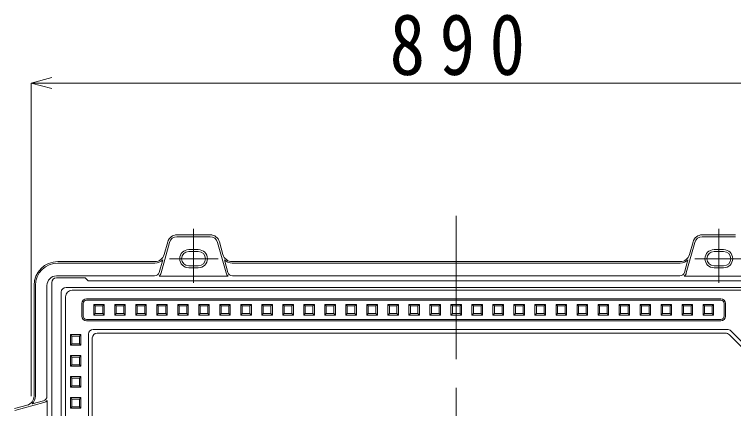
# Model space of a CAD drawing. Units: millimetres at full size, sheet at 1:30; details may follow other scales. Extents: x -5968 to 5968, y -4228 to 4228.
# Drawn here: x 4229 to 4982, y 2112 to 2525 of the extents above; entities that cross this region are included whole.
import ezdxf

# ---------------------------------------------------------------- set-up
doc = ezdxf.new("R2010")
doc.units = ezdxf.units.MM
doc.header["$LTSCALE"] = 30
doc.linetypes.add('CHAIN1', pattern=[8, 5, -1, 1, -1])
doc.linetypes.add('CHAIN2', pattern=[12, 9, -1, 1, -1])
doc.layers.add('0-6_寸法', color=4, linetype='Continuous', lineweight=9)
doc.layers.add('0-A_蓋', color=4, linetype='Continuous', lineweight=9)
doc.styles.add('ＭＳ ゴシック', font='')
doc.styles.get('ＭＳ ゴシック').set_extended_font_data('MS Gothic')

msp = doc.modelspace()

# ---------------------------------------------------------------- linework, layer by layer
at = {"layer": '0-6_寸法'}
for q in [(4268.25, 2459.19), (5136.51, 2453.37), (4268.25, 2447.55), (4246.51, 2125.59)]:
    msp.add_line((4246.51, 2453.37), q, dxfattribs=at)
at = {"layer": '0-A_蓋', "color": 7, "linetype": 'CHAIN1'}
msp.add_line((4691.51, 2314.17), (4691.51, 1319.57), dxfattribs=at)
at = {"layer": '0-A_蓋', "color": 7, "linetype": 'CHAIN2'}
for p, q in [((4416.51, 2244.22), (4416.51, 2300.78)), ((4966.51, 2244.22), (4966.51, 2300.78)), ((4442.2, 2269.38), (4391.38, 2269.38)), ((4941.23, 2269.38), (4991.03, 2269.38))]:
    msp.add_line(p, q, dxfattribs=at)
at = {"layer": '0-A_蓋', "color": 3}
for p, q in [((4399.1, 2294.38), (4433.92, 2294.38)), ((4433.92, 2292.38), (4399.1, 2292.38)), ((4949.11, 2294.38), (4983.92, 2294.38)), ((4949.11, 2292.38), (4983.92, 2292.38)), ((4391.4, 2286.53), (4382.46, 2254.5)), ((4389.47, 2287.07), (4385.74, 2273.69)), ((4441.63, 2286.53), (4450.57, 2254.5)), ((4443.55, 2287.07), (4447.29, 2273.69)), ((4941.4, 2286.53), (4932.46, 2254.5)), ((4939.47, 2287.07), (4935.74, 2273.69)), ((4421.51, 2278.88), (4411.51, 2278.88)), ((4421.51, 2276.88), (4411.51, 2276.88)), ((4961.51, 2278.88), (4971.51, 2278.88)), ((4961.51, 2276.88), (4971.51, 2276.88)), ((4380.53, 2255.04), (4384.21, 2268.22)), ((4452.49, 2255.04), (4448.81, 2268.22)), ((4930.53, 2255.04), (4934.21, 2268.22)), ((4274.51, 2266.38), (4376.11, 2266.38)), ((4274.51, 2264.88), (4376.11, 2264.88)), ((4421.51, 2261.88), (4411.51, 2261.88)), ((4421.51, 2259.88), (4411.51, 2259.88)), ((4926.11, 2266.38), (4456.92, 2266.38)), ((4926.11, 2264.88), (4456.92, 2264.88)), ((4961.51, 2261.88), (4971.51, 2261.88)), ((4961.51, 2259.88), (4971.51, 2259.88)), ((4268.01, 1376.38), (4268.01, 2244.38)), ((4273.01, 2251.38), (4375.72, 2251.38)), ((4273.01, 2249.38), (4303.01, 2249.38)), ((4303.01, 2249.38), (4306.01, 2246.38)), ((5107.01, 2246.38), (4306.01, 2246.38)), ((4452.68, 2251.13), (4380.35, 2251.13)), ((4925.72, 2251.38), (4457.31, 2251.38)), ((4930.35, 2251.13), (5002.68, 2251.13)), ((4249.51, 2241.38), (4249.51, 2125.59)), ((4251.01, 2241.38), (4251.01, 2125.59)), ((4263.01, 2241.38), (4263.01, 2125.4)), ((4283.01, 2239.38), (5100.01, 2239.38)), ((4278.01, 2234.38), (4278.01, 1386.38)), ((4229.43, 2110.45), (4259.84, 2118.64)), ((4259.32, 2120.58), (4247.6, 2117.42)), ((4263.26, 2120.77), (4263.26, 2049.99)), ((4228.91, 2112.38), (4242.12, 2115.94))]:
    msp.add_line(p, q, dxfattribs=at)
at = {"layer": '0-A_蓋', "color": 7}
for p, q in [((4282.51, 2229.38), (4282.51, 1391.38)), ((4289.51, 2236.38), (5096.51, 2236.38)), ((4299.51, 2209.38), (4299.51, 2222.38)), ((4301.01, 2209.38), (4301.01, 2222.38)), ((4968.51, 2227.38), (4304.51, 2227.38)), ((4968.51, 2225.88), (4304.51, 2225.88)), ((4972.01, 2222.38), (4972.01, 2209.38)), ((4973.51, 2222.38), (4973.51, 2209.38)), ((4968.51, 2205.88), (4304.51, 2205.88)), ((4968.51, 2204.38), (4304.51, 2204.38)), ((4311.51, 2195.38), (4975.02, 2195.38)), ((5074.76, 2098.13), (4979.26, 2193.62)), ((4306.51, 2190.38), (4306.51, 1430.38)), ((4310.51, 2186.38), (4310.51, 1434.38)), ((4315.51, 2191.38), (4973.36, 2191.38)), ((5070.76, 2096.47), (4977.6, 2189.62))]:
    msp.add_line(p, q, dxfattribs=at)
at = {"layer": '0-A_蓋'}
for p, q in [((4313.51, 2219.88), (4312.01, 2221.38)), ((4312.01, 2221.38), (4312.01, 2210.38)), ((4312.01, 2221.38), (4323.01, 2221.38)), ((4313.51, 2219.88), (4313.51, 2211.88)), ((4313.51, 2219.88), (4321.51, 2219.88)), ((4321.51, 2219.88), (4323.01, 2221.38)), ((4321.51, 2219.88), (4321.51, 2211.88)), ((4323.01, 2221.38), (4323.01, 2210.38)), ((4335.51, 2219.88), (4334.01, 2221.38)), ((4334.01, 2221.38), (4334.01, 2210.38)), ((4334.01, 2221.38), (4345.01, 2221.38)), ((4335.51, 2219.88), (4335.51, 2211.88)), ((4335.51, 2219.88), (4343.51, 2219.88)), ((4343.51, 2219.88), (4345.01, 2221.38)), ((4343.51, 2219.88), (4343.51, 2211.88)), ((4345.01, 2221.38), (4345.01, 2210.38)), ((4357.51, 2219.88), (4356.01, 2221.38)), ((4356.01, 2221.38), (4356.01, 2210.38)), ((4356.01, 2221.38), (4367.01, 2221.38)), ((4357.51, 2219.88), (4357.51, 2211.88)), ((4357.51, 2219.88), (4365.51, 2219.88)), ((4365.51, 2219.88), (4367.01, 2221.38)), ((4365.51, 2219.88), (4365.51, 2211.88)), ((4367.01, 2221.38), (4367.01, 2210.38)), ((4379.51, 2219.88), (4378.01, 2221.38)), ((4378.01, 2221.38), (4378.01, 2210.38)), ((4378.01, 2221.38), (4389.01, 2221.38)), ((4379.51, 2219.88), (4379.51, 2211.88)), ((4379.51, 2219.88), (4387.51, 2219.88)), ((4387.51, 2219.88), (4389.01, 2221.38)), ((4387.51, 2219.88), (4387.51, 2211.88)), ((4389.01, 2221.38), (4389.01, 2210.38)), ((4401.51, 2219.88), (4400.01, 2221.38)), ((4400.01, 2221.38), (4400.01, 2210.38)), ((4400.01, 2221.38), (4411.01, 2221.38)), ((4401.51, 2219.88), (4401.51, 2211.88)), ((4401.51, 2219.88), (4409.51, 2219.88)), ((4409.51, 2219.88), (4411.01, 2221.38)), ((4409.51, 2219.88), (4409.51, 2211.88)), ((4411.01, 2221.38), (4411.01, 2210.38)), ((4423.51, 2219.88), (4422.01, 2221.38)), ((4422.01, 2221.38), (4422.01, 2210.38)), ((4422.01, 2221.38), (4433.01, 2221.38)), ((4423.51, 2219.88), (4423.51, 2211.88)), ((4423.51, 2219.88), (4431.51, 2219.88)), ((4431.51, 2219.88), (4433.01, 2221.38)), ((4431.51, 2219.88), (4431.51, 2211.88)), ((4433.01, 2221.38), (4433.01, 2210.38)), ((4445.51, 2219.88), (4444.01, 2221.38)), ((4444.01, 2221.38), (4444.01, 2210.38)), ((4444.01, 2221.38), (4455.01, 2221.38)), ((4445.51, 2219.88), (4445.51, 2211.88)), ((4445.51, 2219.88), (4453.51, 2219.88)), ((4453.51, 2219.88), (4455.01, 2221.38)), ((4453.51, 2219.88), (4453.51, 2211.88)), ((4455.01, 2221.38), (4455.01, 2210.38)), ((4467.51, 2219.88), (4466.01, 2221.38)), ((4466.01, 2221.38), (4466.01, 2210.38)), ((4466.01, 2221.38), (4477.01, 2221.38)), ((4467.51, 2219.88), (4467.51, 2211.88)), ((4467.51, 2219.88), (4475.51, 2219.88)), ((4475.51, 2219.88), (4477.01, 2221.38)), ((4475.51, 2219.88), (4475.51, 2211.88)), ((4477.01, 2221.38), (4477.01, 2210.38)), ((4489.51, 2219.88), (4488.01, 2221.38)), ((4488.01, 2221.38), (4488.01, 2210.38)), ((4488.01, 2221.38), (4499.01, 2221.38)), ((4489.51, 2219.88), (4489.51, 2211.88)), ((4489.51, 2219.88), (4497.51, 2219.88)), ((4497.51, 2219.88), (4499.01, 2221.38)), ((4497.51, 2219.88), (4497.51, 2211.88)), ((4499.01, 2221.38), (4499.01, 2210.38)), ((4511.51, 2219.88), (4510.01, 2221.38)), ((4510.01, 2221.38), (4510.01, 2210.38)), ((4510.01, 2221.38), (4521.01, 2221.38)), ((4511.51, 2219.88), (4511.51, 2211.88)), ((4511.51, 2219.88), (4519.51, 2219.88)), ((4519.51, 2219.88), (4521.01, 2221.38)), ((4519.51, 2219.88), (4519.51, 2211.88)), ((4521.01, 2221.38), (4521.01, 2210.38)), ((4533.51, 2219.88), (4532.01, 2221.38)), ((4532.01, 2221.38), (4532.01, 2210.38)), ((4532.01, 2221.38), (4543.01, 2221.38)), ((4533.51, 2219.88), (4533.51, 2211.88)), ((4533.51, 2219.88), (4541.51, 2219.88)), ((4541.51, 2219.88), (4543.01, 2221.38)), ((4541.51, 2219.88), (4541.51, 2211.88)), ((4543.01, 2221.38), (4543.01, 2210.38)), ((4555.51, 2219.88), (4554.01, 2221.38)), ((4554.01, 2221.38), (4554.01, 2210.38)), ((4554.01, 2221.38), (4565.01, 2221.38)), ((4555.51, 2219.88), (4555.51, 2211.88)), ((4555.51, 2219.88), (4563.51, 2219.88)), ((4563.51, 2219.88), (4565.01, 2221.38)), ((4563.51, 2219.88), (4563.51, 2211.88)), ((4565.01, 2221.38), (4565.01, 2210.38)), ((4577.51, 2219.88), (4576.01, 2221.38)), ((4576.01, 2221.38), (4576.01, 2210.38)), ((4576.01, 2221.38), (4587.01, 2221.38)), ((4577.51, 2219.88), (4577.51, 2211.88)), ((4577.51, 2219.88), (4585.51, 2219.88)), ((4585.51, 2219.88), (4587.01, 2221.38)), ((4585.51, 2219.88), (4585.51, 2211.88)), ((4587.01, 2221.38), (4587.01, 2210.38)), ((4599.51, 2219.88), (4598.01, 2221.38)), ((4598.01, 2221.38), (4598.01, 2210.38)), ((4598.01, 2221.38), (4609.01, 2221.38)), ((4599.51, 2219.88), (4599.51, 2211.88)), ((4599.51, 2219.88), (4607.51, 2219.88)), ((4607.51, 2219.88), (4609.01, 2221.38)), ((4607.51, 2219.88), (4607.51, 2211.88)), ((4609.01, 2221.38), (4609.01, 2210.38)), ((4621.51, 2219.88), (4620.01, 2221.38)), ((4620.01, 2221.38), (4620.01, 2210.38)), ((4620.01, 2221.38), (4631.01, 2221.38)), ((4621.51, 2219.88), (4621.51, 2211.88)), ((4621.51, 2219.88), (4629.51, 2219.88)), ((4629.51, 2219.88), (4631.01, 2221.38)), ((4629.51, 2219.88), (4629.51, 2211.88)), ((4631.01, 2221.38), (4631.01, 2210.38)), ((4643.51, 2219.88), (4642.01, 2221.38)), ((4642.01, 2221.38), (4642.01, 2210.38)), ((4642.01, 2221.38), (4653.01, 2221.38)), ((4643.51, 2219.88), (4643.51, 2211.88)), ((4643.51, 2219.88), (4651.51, 2219.88)), ((4651.51, 2219.88), (4653.01, 2221.38)), ((4651.51, 2219.88), (4651.51, 2211.88)), ((4653.01, 2221.38), (4653.01, 2210.38)), ((4665.51, 2219.88), (4664.01, 2221.38)), ((4664.01, 2221.38), (4664.01, 2210.38)), ((4664.01, 2221.38), (4675.01, 2221.38)), ((4665.51, 2219.88), (4665.51, 2211.88)), ((4665.51, 2219.88), (4673.51, 2219.88)), ((4673.51, 2219.88), (4675.01, 2221.38)), ((4673.51, 2219.88), (4673.51, 2211.88)), ((4675.01, 2221.38), (4675.01, 2210.38)), ((4687.51, 2219.88), (4686.01, 2221.38)), ((4686.01, 2221.38), (4686.01, 2210.38)), ((4686.01, 2221.38), (4697.01, 2221.38)), ((4687.51, 2219.88), (4687.51, 2211.88)), ((4687.51, 2219.88), (4695.51, 2219.88)), ((4695.51, 2219.88), (4697.01, 2221.38)), ((4695.51, 2219.88), (4695.51, 2211.88)), ((4697.01, 2221.38), (4697.01, 2210.38)), ((4709.51, 2219.88), (4708.01, 2221.38)), ((4708.01, 2221.38), (4708.01, 2210.38)), ((4708.01, 2221.38), (4719.01, 2221.38)), ((4709.51, 2219.88), (4709.51, 2211.88)), ((4709.51, 2219.88), (4717.51, 2219.88)), ((4717.51, 2219.88), (4719.01, 2221.38)), ((4717.51, 2219.88), (4717.51, 2211.88)), ((4719.01, 2221.38), (4719.01, 2210.38)), ((4731.51, 2219.88), (4730.01, 2221.38)), ((4730.01, 2221.38), (4730.01, 2210.38)), ((4730.01, 2221.38), (4741.01, 2221.38)), ((4731.51, 2219.88), (4731.51, 2211.88)), ((4731.51, 2219.88), (4739.51, 2219.88)), ((4739.51, 2219.88), (4741.01, 2221.38)), ((4739.51, 2219.88), (4739.51, 2211.88)), ((4741.01, 2221.38), (4741.01, 2210.38)), ((4753.51, 2219.88), (4752.01, 2221.38)), ((4752.01, 2221.38), (4752.01, 2210.38)), ((4752.01, 2221.38), (4763.01, 2221.38)), ((4753.51, 2219.88), (4753.51, 2211.88)), ((4753.51, 2219.88), (4761.51, 2219.88)), ((4761.51, 2219.88), (4763.01, 2221.38)), ((4761.51, 2219.88), (4761.51, 2211.88)), ((4763.01, 2221.38), (4763.01, 2210.38)), ((4775.51, 2219.88), (4774.01, 2221.38)), ((4774.01, 2221.38), (4774.01, 2210.38)), ((4774.01, 2221.38), (4785.01, 2221.38)), ((4775.51, 2219.88), (4775.51, 2211.88)), ((4775.51, 2219.88), (4783.51, 2219.88)), ((4783.51, 2219.88), (4785.01, 2221.38)), ((4783.51, 2219.88), (4783.51, 2211.88)), ((4785.01, 2221.38), (4785.01, 2210.38)), ((4797.51, 2219.88), (4796.01, 2221.38)), ((4796.01, 2221.38), (4796.01, 2210.38)), ((4796.01, 2221.38), (4807.01, 2221.38)), ((4797.51, 2219.88), (4797.51, 2211.88)), ((4797.51, 2219.88), (4805.51, 2219.88)), ((4805.51, 2219.88), (4807.01, 2221.38)), ((4805.51, 2219.88), (4805.51, 2211.88)), ((4807.01, 2221.38), (4807.01, 2210.38)), ((4819.51, 2219.88), (4818.01, 2221.38)), ((4818.01, 2221.38), (4818.01, 2210.38)), ((4818.01, 2221.38), (4829.01, 2221.38)), ((4819.51, 2219.88), (4819.51, 2211.88)), ((4819.51, 2219.88), (4827.51, 2219.88)), ((4827.51, 2219.88), (4829.01, 2221.38)), ((4827.51, 2219.88), (4827.51, 2211.88)), ((4829.01, 2221.38), (4829.01, 2210.38)), ((4841.51, 2219.88), (4840.01, 2221.38)), ((4840.01, 2221.38), (4840.01, 2210.38)), ((4840.01, 2221.38), (4851.01, 2221.38)), ((4841.51, 2219.88), (4841.51, 2211.88)), ((4841.51, 2219.88), (4849.51, 2219.88)), ((4849.51, 2219.88), (4851.01, 2221.38)), ((4849.51, 2219.88), (4849.51, 2211.88)), ((4851.01, 2221.38), (4851.01, 2210.38)), ((4863.51, 2219.88), (4862.01, 2221.38)), ((4862.01, 2221.38), (4862.01, 2210.38)), ((4862.01, 2221.38), (4873.01, 2221.38)), ((4863.51, 2219.88), (4863.51, 2211.88)), ((4863.51, 2219.88), (4871.51, 2219.88)), ((4871.51, 2219.88), (4873.01, 2221.38)), ((4871.51, 2219.88), (4871.51, 2211.88)), ((4873.01, 2221.38), (4873.01, 2210.38)), ((4885.51, 2219.88), (4884.01, 2221.38)), ((4884.01, 2221.38), (4884.01, 2210.38)), ((4884.01, 2221.38), (4895.01, 2221.38)), ((4885.51, 2219.88), (4885.51, 2211.88)), ((4885.51, 2219.88), (4893.51, 2219.88)), ((4893.51, 2219.88), (4895.01, 2221.38)), ((4893.51, 2219.88), (4893.51, 2211.88)), ((4895.01, 2221.38), (4895.01, 2210.38)), ((4907.51, 2219.88), (4906.01, 2221.38)), ((4906.01, 2221.38), (4906.01, 2210.38)), ((4906.01, 2221.38), (4917.01, 2221.38)), ((4907.51, 2219.88), (4907.51, 2211.88)), ((4907.51, 2219.88), (4915.51, 2219.88)), ((4915.51, 2219.88), (4917.01, 2221.38)), ((4915.51, 2219.88), (4915.51, 2211.88)), ((4917.01, 2221.38), (4917.01, 2210.38)), ((4929.51, 2219.88), (4928.01, 2221.38)), ((4928.01, 2221.38), (4928.01, 2210.38)), ((4928.01, 2221.38), (4939.01, 2221.38)), ((4929.51, 2219.88), (4929.51, 2211.88)), ((4929.51, 2219.88), (4937.51, 2219.88)), ((4937.51, 2219.88), (4939.01, 2221.38)), ((4937.51, 2219.88), (4937.51, 2211.88)), ((4939.01, 2221.38), (4939.01, 2210.38)), ((4951.51, 2219.88), (4950.01, 2221.38)), ((4950.01, 2221.38), (4950.01, 2210.38)), ((4950.01, 2221.38), (4961.01, 2221.38)), ((4951.51, 2219.88), (4951.51, 2211.88)), ((4951.51, 2219.88), (4959.51, 2219.88)), ((4959.51, 2219.88), (4961.01, 2221.38)), ((4959.51, 2219.88), (4959.51, 2211.88)), ((4961.01, 2221.38), (4961.01, 2210.38)), ((4313.51, 2211.88), (4312.01, 2210.38)), ((4312.01, 2210.38), (4323.01, 2210.38)), ((4313.51, 2211.88), (4321.51, 2211.88)), ((4321.51, 2211.88), (4323.01, 2210.38)), ((4335.51, 2211.88), (4334.01, 2210.38)), ((4334.01, 2210.38), (4345.01, 2210.38)), ((4335.51, 2211.88), (4343.51, 2211.88)), ((4343.51, 2211.88), (4345.01, 2210.38)), ((4357.51, 2211.88), (4356.01, 2210.38)), ((4356.01, 2210.38), (4367.01, 2210.38)), ((4357.51, 2211.88), (4365.51, 2211.88)), ((4365.51, 2211.88), (4367.01, 2210.38)), ((4379.51, 2211.88), (4378.01, 2210.38)), ((4378.01, 2210.38), (4389.01, 2210.38)), ((4379.51, 2211.88), (4387.51, 2211.88)), ((4387.51, 2211.88), (4389.01, 2210.38)), ((4401.51, 2211.88), (4400.01, 2210.38)), ((4400.01, 2210.38), (4411.01, 2210.38)), ((4401.51, 2211.88), (4409.51, 2211.88)), ((4409.51, 2211.88), (4411.01, 2210.38)), ((4423.51, 2211.88), (4422.01, 2210.38)), ((4422.01, 2210.38), (4433.01, 2210.38)), ((4423.51, 2211.88), (4431.51, 2211.88)), ((4431.51, 2211.88), (4433.01, 2210.38)), ((4445.51, 2211.88), (4444.01, 2210.38)), ((4444.01, 2210.38), (4455.01, 2210.38)), ((4445.51, 2211.88), (4453.51, 2211.88)), ((4453.51, 2211.88), (4455.01, 2210.38)), ((4467.51, 2211.88), (4466.01, 2210.38)), ((4466.01, 2210.38), (4477.01, 2210.38)), ((4467.51, 2211.88), (4475.51, 2211.88)), ((4475.51, 2211.88), (4477.01, 2210.38)), ((4489.51, 2211.88), (4488.01, 2210.38)), ((4488.01, 2210.38), (4499.01, 2210.38)), ((4489.51, 2211.88), (4497.51, 2211.88)), ((4497.51, 2211.88), (4499.01, 2210.38)), ((4511.51, 2211.88), (4510.01, 2210.38)), ((4510.01, 2210.38), (4521.01, 2210.38)), ((4511.51, 2211.88), (4519.51, 2211.88)), ((4519.51, 2211.88), (4521.01, 2210.38)), ((4533.51, 2211.88), (4532.01, 2210.38)), ((4532.01, 2210.38), (4543.01, 2210.38)), ((4533.51, 2211.88), (4541.51, 2211.88)), ((4541.51, 2211.88), (4543.01, 2210.38)), ((4555.51, 2211.88), (4554.01, 2210.38)), ((4554.01, 2210.38), (4565.01, 2210.38)), ((4555.51, 2211.88), (4563.51, 2211.88)), ((4563.51, 2211.88), (4565.01, 2210.38)), ((4577.51, 2211.88), (4576.01, 2210.38)), ((4576.01, 2210.38), (4587.01, 2210.38)), ((4577.51, 2211.88), (4585.51, 2211.88)), ((4585.51, 2211.88), (4587.01, 2210.38)), ((4599.51, 2211.88), (4598.01, 2210.38)), ((4598.01, 2210.38), (4609.01, 2210.38)), ((4599.51, 2211.88), (4607.51, 2211.88)), ((4607.51, 2211.88), (4609.01, 2210.38)), ((4621.51, 2211.88), (4620.01, 2210.38)), ((4620.01, 2210.38), (4631.01, 2210.38)), ((4621.51, 2211.88), (4629.51, 2211.88)), ((4629.51, 2211.88), (4631.01, 2210.38)), ((4643.51, 2211.88), (4642.01, 2210.38)), ((4642.01, 2210.38), (4653.01, 2210.38)), ((4643.51, 2211.88), (4651.51, 2211.88)), ((4651.51, 2211.88), (4653.01, 2210.38)), ((4665.51, 2211.88), (4664.01, 2210.38)), ((4664.01, 2210.38), (4675.01, 2210.38)), ((4665.51, 2211.88), (4673.51, 2211.88)), ((4673.51, 2211.88), (4675.01, 2210.38)), ((4687.51, 2211.88), (4686.01, 2210.38)), ((4686.01, 2210.38), (4697.01, 2210.38)), ((4687.51, 2211.88), (4695.51, 2211.88)), ((4695.51, 2211.88), (4697.01, 2210.38)), ((4709.51, 2211.88), (4708.01, 2210.38)), ((4708.01, 2210.38), (4719.01, 2210.38)), ((4709.51, 2211.88), (4717.51, 2211.88)), ((4717.51, 2211.88), (4719.01, 2210.38)), ((4731.51, 2211.88), (4730.01, 2210.38)), ((4730.01, 2210.38), (4741.01, 2210.38)), ((4731.51, 2211.88), (4739.51, 2211.88)), ((4739.51, 2211.88), (4741.01, 2210.38)), ((4753.51, 2211.88), (4752.01, 2210.38)), ((4752.01, 2210.38), (4763.01, 2210.38)), ((4753.51, 2211.88), (4761.51, 2211.88)), ((4761.51, 2211.88), (4763.01, 2210.38)), ((4775.51, 2211.88), (4774.01, 2210.38)), ((4774.01, 2210.38), (4785.01, 2210.38)), ((4775.51, 2211.88), (4783.51, 2211.88)), ((4783.51, 2211.88), (4785.01, 2210.38)), ((4797.51, 2211.88), (4796.01, 2210.38)), ((4796.01, 2210.38), (4807.01, 2210.38)), ((4797.51, 2211.88), (4805.51, 2211.88)), ((4805.51, 2211.88), (4807.01, 2210.38)), ((4819.51, 2211.88), (4818.01, 2210.38)), ((4818.01, 2210.38), (4829.01, 2210.38)), ((4819.51, 2211.88), (4827.51, 2211.88)), ((4827.51, 2211.88), (4829.01, 2210.38)), ((4841.51, 2211.88), (4840.01, 2210.38)), ((4840.01, 2210.38), (4851.01, 2210.38)), ((4841.51, 2211.88), (4849.51, 2211.88)), ((4849.51, 2211.88), (4851.01, 2210.38)), ((4863.51, 2211.88), (4862.01, 2210.38)), ((4862.01, 2210.38), (4873.01, 2210.38)), ((4863.51, 2211.88), (4871.51, 2211.88)), ((4871.51, 2211.88), (4873.01, 2210.38)), ((4885.51, 2211.88), (4884.01, 2210.38)), ((4884.01, 2210.38), (4895.01, 2210.38)), ((4885.51, 2211.88), (4893.51, 2211.88)), ((4893.51, 2211.88), (4895.01, 2210.38)), ((4907.51, 2211.88), (4906.01, 2210.38)), ((4906.01, 2210.38), (4917.01, 2210.38)), ((4907.51, 2211.88), (4915.51, 2211.88)), ((4915.51, 2211.88), (4917.01, 2210.38)), ((4929.51, 2211.88), (4928.01, 2210.38)), ((4928.01, 2210.38), (4939.01, 2210.38)), ((4929.51, 2211.88), (4937.51, 2211.88)), ((4937.51, 2211.88), (4939.01, 2210.38)), ((4951.51, 2211.88), (4950.01, 2210.38)), ((4950.01, 2210.38), (4961.01, 2210.38)), ((4951.51, 2211.88), (4959.51, 2211.88)), ((4959.51, 2211.88), (4961.01, 2210.38)), ((4298.51, 2189.88), (4287.51, 2189.88)), ((4289.01, 2188.38), (4287.51, 2189.88)), ((4287.51, 2189.88), (4287.51, 2178.88)), ((4297.01, 2188.38), (4289.01, 2188.38)), ((4289.01, 2188.38), (4289.01, 2180.38)), ((4297.01, 2188.38), (4298.51, 2189.88)), ((4297.01, 2188.38), (4297.01, 2180.38)), ((4298.51, 2189.88), (4298.51, 2178.88)), ((4289.01, 2180.38), (4287.51, 2178.88)), ((4298.51, 2178.88), (4287.51, 2178.88)), ((4297.01, 2180.38), (4289.01, 2180.38)), ((4297.01, 2180.38), (4298.51, 2178.88)), ((4298.51, 2167.88), (4287.51, 2167.88)), ((4289.01, 2166.38), (4287.51, 2167.88)), ((4287.51, 2167.88), (4287.51, 2156.88)), ((4297.01, 2166.38), (4289.01, 2166.38)), ((4289.01, 2166.38), (4289.01, 2158.38)), ((4297.01, 2166.38), (4298.51, 2167.88)), ((4297.01, 2166.38), (4297.01, 2158.38)), ((4298.51, 2167.88), (4298.51, 2156.88)), ((4289.01, 2158.38), (4287.51, 2156.88)), ((4298.51, 2156.88), (4287.51, 2156.88)), ((4297.01, 2158.38), (4289.01, 2158.38)), ((4297.01, 2158.38), (4298.51, 2156.88)), ((4298.51, 2145.88), (4287.51, 2145.88)), ((4289.01, 2144.38), (4287.51, 2145.88)), ((4287.51, 2145.88), (4287.51, 2134.88)), ((4297.01, 2144.38), (4289.01, 2144.38)), ((4289.01, 2144.38), (4289.01, 2136.38)), ((4297.01, 2144.38), (4298.51, 2145.88)), ((4297.01, 2144.38), (4297.01, 2136.38)), ((4298.51, 2145.88), (4298.51, 2134.88)), ((4289.01, 2136.38), (4287.51, 2134.88)), ((4298.51, 2134.88), (4287.51, 2134.88)), ((4297.01, 2136.38), (4289.01, 2136.38)), ((4297.01, 2136.38), (4298.51, 2134.88)), ((4298.51, 2123.88), (4287.51, 2123.88)), ((4289.01, 2122.38), (4287.51, 2123.88)), ((4287.51, 2123.88), (4287.51, 2112.88)), ((4297.01, 2122.38), (4298.51, 2123.88)), ((4298.51, 2123.88), (4298.51, 2112.88)), ((4297.01, 2122.38), (4289.01, 2122.38)), ((4289.01, 2122.38), (4289.01, 2114.38)), ((4297.01, 2122.38), (4297.01, 2114.38)), ((4289.01, 2114.38), (4287.51, 2112.88)), ((4298.51, 2112.88), (4287.51, 2112.88)), ((4297.01, 2114.38), (4289.01, 2114.38)), ((4297.01, 2114.38), (4298.51, 2112.88))]:
    msp.add_line(p, q, dxfattribs=at)
at = {"layer": '0-A_蓋', "color": 3}
for centre, radius, start, end in [((4399.1, 2284.38), 10, 90, 164.40747), ((4399.1, 2284.38), 8, 90, 164.40747), ((4433.92, 2284.38), 10, 15.5932, 90), ((4433.92, 2284.38), 8, 15.5932, 90), ((4949.11, 2284.38), 10, 90, 164.40611), ((4949.11, 2284.38), 8, 90, 164.40611), ((4411.51, 2269.38), 9.5, 90, 270), ((4411.51, 2269.38), 7.5, 90, 270), ((4421.51, 2269.38), 9.5, 270, 90), ((4421.51, 2269.38), 7.5, 270, 90), ((4961.51, 2269.38), 9.5, 90, 270), ((4961.51, 2269.38), 7.5, 90, 270), ((4971.51, 2269.38), 9.5, 270, 90), ((4971.51, 2269.38), 7.5, 270, 90), ((4376.11, 2276.38), 10, 270, 344.40724), ((4376.11, 2276.38), 11.5, 270, 314.81589), ((4456.92, 2276.38), 10, 195.59276, 270), ((4456.92, 2276.38), 11.5, 225.18411, 270), ((4926.11, 2276.38), 10, 270, 344.40724), ((4926.11, 2276.38), 11.5, 270, 314.81589), ((4274.51, 2241.38), 25, 90, 180), ((4274.51, 2241.38), 23.5, 90, 180), ((4375.72, 2256.38), 5, 270, 344.40732), ((4375.72, 2256.38), 7, 311.40991, 344.40759), ((4457.31, 2256.38), 7, 195.59241, 228.59009), ((4457.31, 2256.38), 5, 195.59268, 270), ((4925.72, 2256.38), 5, 270, 344.40732), ((4925.72, 2256.38), 7, 311.40991, 344.40759), ((4273.01, 2241.38), 10, 90, 180), ((4273.01, 2244.38), 5, 90, 180), ((4283.01, 2234.38), 5, 90, 180), ((4239.51, 2125.59), 10, 285.09151, 0), ((4239.51, 2125.59), 11.5, 314.68356, 0), ((4258.01, 2125.4), 5, 285.0918, 0), ((4258.01, 2125.4), 7, 285.09167, 318.5905)]:
    msp.add_arc(centre, radius, start, end, dxfattribs=at)
at = {"layer": '0-A_蓋', "color": 7}
for centre, radius, start, end in [((4289.51, 2229.38), 7, 90, 180), ((4304.51, 2222.38), 5, 90, 180), ((4304.51, 2222.38), 3.5, 90, 180), ((4968.51, 2222.38), 5, 0, 90), ((4968.51, 2222.38), 3.5, 0, 90), ((4304.51, 2209.38), 5, 180, 270), ((4304.51, 2209.38), 3.5, 180, 270), ((4968.51, 2209.38), 5, 270, 0), ((4968.51, 2209.38), 3.5, 270, 0), ((4311.51, 2190.38), 5, 90, 180), ((4975.02, 2189.38), 6, 45.00034, 90), ((4315.51, 2186.38), 5, 90, 180), ((4973.36, 2185.38), 6, 45.00034, 90)]:
    msp.add_arc(centre, radius, start, end, dxfattribs=at)

# ---------------------------------------------------------------- texts
at = {"layer": '0-6_寸法', "color": 7, "insert": (4621.83, 2460.87), "char_height": 64.15, "attachment_point": 7, "style": 'ＭＳ ゴシック'}
msp.add_mtext('\\T1.41;\\W0.85;890', dxfattribs=at)

doc.saveas('drawing.dxf')
